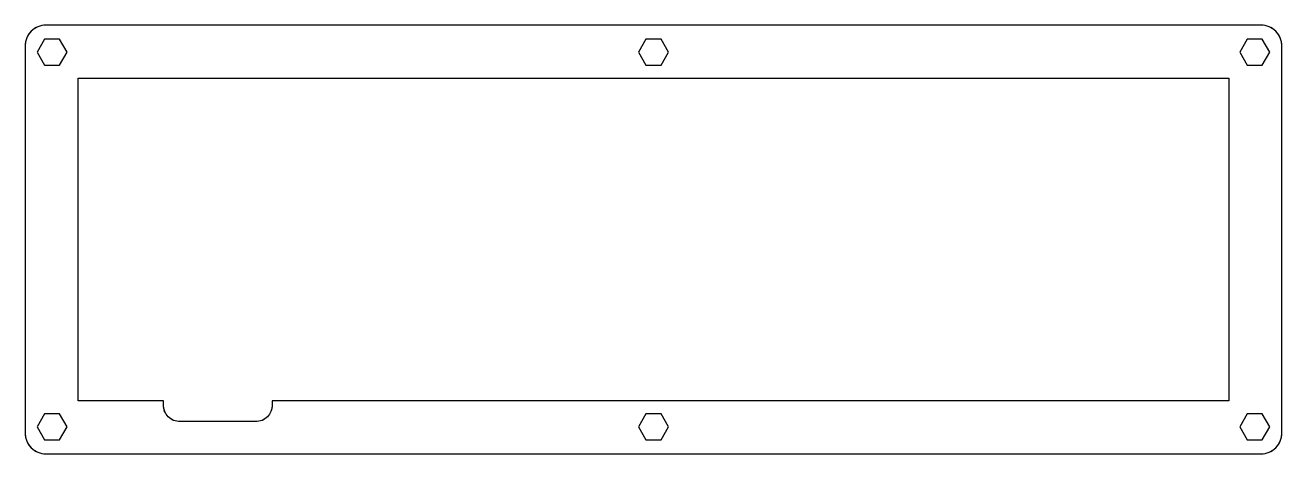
# Model space of a CAD drawing. Header units: millimetres. Extents: x -13 to 289, y -90 to 13.
import ezdxf

# ---------------------------------------------------------------- set-up
doc = ezdxf.new("R2010")
doc.units = ezdxf.units.MM
doc.layers.get('0').update_dxf_attribs({"linetype": 'CONTINUOUS'})

msp = doc.modelspace()

# ---------------------------------------------------------------- linework, layer by layer
for p, q in [((25.78, 13.48), (-8.48, 13.48)), ((283.75, 13.48), (39.95, 13.48)), ((-13.48, 8.47), (-13.48, -84.67)), ((288.75, -84.67), (288.75, 8.47)), ((-0.72, 0.72), (25.78, 0.72)), ((-0.72, -76.92), (-0.72, 0.72)), ((39.95, 0.72), (276, 0.72)), ((276, 0.72), (276, -76.92)), ((19.77, -76.92), (-0.72, -76.92)), ((19.77, -77.92), (19.77, -76.92)), ((45.95, -76.92), (45.95, -77.92)), ((276, -76.92), (45.95, -76.92)), ((41.95, -81.92), (23.77, -81.92)), ((-8.48, -89.67), (283.75, -89.67))]:
    msp.add_line(p, q)
for points in [[(283.75, -89.67, 0.414214), (288.75, -84.67), (288.75, 8.47, 0.414214), (283.75, 13.48), (39.95, 13.48), (25.78, 13.48), (-8.48, 13.48, 0.414214), (-13.48, 8.47), (-13.48, -84.67, 0.414214), (-8.48, -89.67)], [(39.95, 0.72), (276, 0.72), (276, -76.92), (45.95, -76.92), (45.95, -77.92, -0.414214), (41.95, -81.92), (23.77, -81.92, -0.414214), (19.77, -77.92), (19.77, -76.92), (-0.72, -76.92), (-0.72, 0.72), (25.78, 0.72)]]:
    msp.add_lwpolyline(points, format="xyb", close=True)
for points in [[(-8.79, 3.87), (-5.18, 3.87), (-3.38, 7), (-5.18, 10.12), (-8.79, 10.12), (-10.59, 7)], [(-8.79, 3.87), (-5.18, 3.87), (-3.38, 7), (-5.18, 10.12), (-8.79, 10.12), (-10.59, 7)], [(141.24, 7), (139.44, 10.12), (135.83, 10.12), (134.02, 7), (135.83, 3.87), (139.44, 3.87)], [(139.44, 10.12), (135.83, 10.12), (134.02, 7), (135.83, 3.87), (139.44, 3.87), (141.24, 7)], [(280.44, 10.12), (278.64, 7), (280.44, 3.87), (284.05, 3.87), (285.86, 7), (284.05, 10.12)], [(284.05, 3.87), (285.86, 7), (284.05, 10.12), (280.44, 10.12), (278.64, 7), (280.44, 3.87)], [(-5.18, -80.05), (-8.79, -80.05), (-10.59, -83.18), (-8.79, -86.3), (-5.18, -86.3), (-3.38, -83.18)], [(-5.18, -86.3), (-3.38, -83.18), (-5.18, -80.05), (-8.79, -80.05), (-10.59, -83.18), (-8.79, -86.3)], [(135.83, -80.05), (134.02, -83.18), (135.83, -86.3), (139.44, -86.3), (141.24, -83.18), (139.44, -80.05)], [(139.44, -86.3), (141.24, -83.18), (139.44, -80.05), (135.83, -80.05), (134.02, -83.18), (135.83, -86.3)], [(280.44, -86.3), (284.05, -86.3), (285.86, -83.18), (284.05, -80.05), (280.44, -80.05), (278.64, -83.18)], [(284.05, -86.3), (285.86, -83.18), (284.05, -80.05), (280.44, -80.05), (278.64, -83.18), (280.44, -86.3)]]:
    msp.add_lwpolyline(points, close=True)
for centre, start, end in [((-8.48, 8.47), 90, 180), ((283.75, 8.47), 0, 90), ((-8.48, -84.67), 180, 270), ((283.75, -84.67), 270, 360)]:
    msp.add_arc(centre, 5, start, end)
at = {"extrusion": (0, 0, -1)}
for centre, start, end in [((-23.78, -77.92), 270, 360), ((-41.95, -77.92), 180, 270)]:
    msp.add_arc(centre, 4, start, end, dxfattribs=at)

doc.saveas('drawing.dxf')
